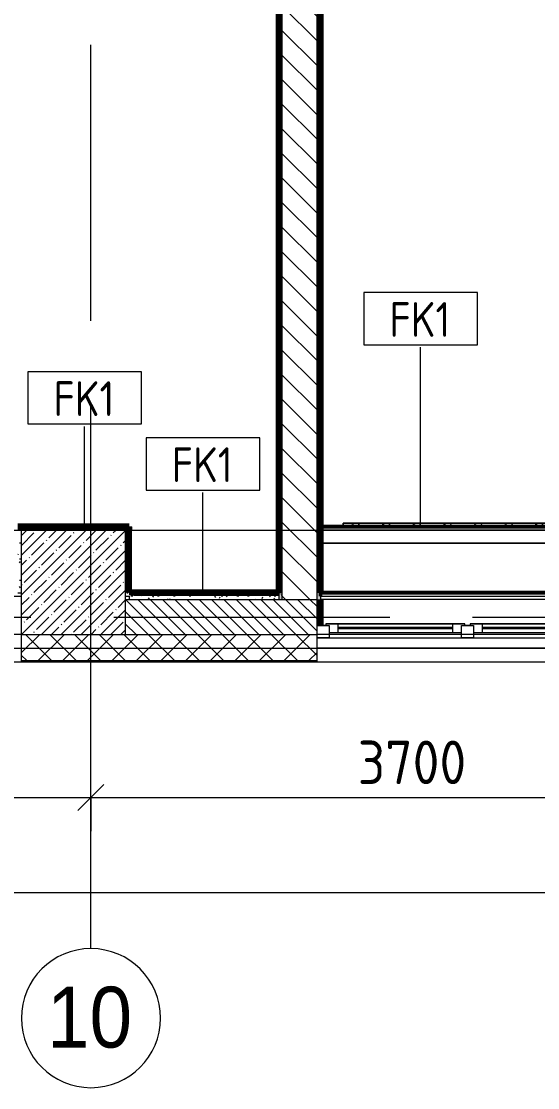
# Model space of a CAD drawing. Header units: millimetres. Extents: x -3245 to 186632, y -8553 to 29000.
# Drawn here: x 29210 to 32179, y -2706 to 3427 of the extents above; entities that cross this region are included whole.
import ezdxf

# ---------------------------------------------------------------- set-up
doc = ezdxf.new("R2010")
doc.units = ezdxf.units.MM
doc.linetypes.add('Осевая', pattern=[3175, 635, -476.25, 1587.5, -476.25])
for name, color, linetype, lineweight in [('A-ANNO-DIMS', 7, 'Continuous', 9), ('A-ANNO-DIMS-100', 7, 'Continuous', 9), ('A-DETL', 7, 'Continuous', 9), ('A-GLAZ', 7, 'Continuous', 9), ('A-GLAZ-1', 7, 'Continuous', 13), ('A-WALL', 7, 'Continuous', 9), ('A-WALL-IDEN', 7, 'Continuous', 9), ('I-WALL', 7, 'Continuous', 9), ('S-COLS', 7, 'Continuous', 9), ('Знаки', 7, 'Continuous', 9), ('Оси', 7, 'Continuous', 9), ('Оси-1', 7, 'Continuous', 20), ('Оси-2', 7, 'Осевая', 9)]:
    doc.layers.add(name, color=color, linetype=linetype, lineweight=lineweight)
for name, color, linetype, lineweight, true_color in [('A-WALL-1', 7, 'Continuous', 9, 0xc0c0c0), ('A-WALL-4', 7, 'Continuous', 9, 0xff80c0), ('I-WALL-10', 7, 'Continuous', 80, 0xff80c0), ('I-WALL-11', 7, 'Continuous', 53, 0xff80c0), ('I-WALL-19', 7, 'Continuous', 80, 0x8080ff), ('I-WALL-20', 7, 'Continuous', 50, 0x8000ff), ('I-WALL-23', 7, 'Continuous', 80, 0xffd2ff), ('I-WALL-24', 7, 'Continuous', 50, 0xfcbc52), ('I-WALL-25', 7, 'Continuous', 80, 0xfcbc52), ('I-WALL-5', 7, 'Continuous', 9, 0xc0c0c0), ('I-WALL-6', 7, 'Continuous', 9, 0xcbc7bf), ('I-WALL-9', 5, 'Continuous', 53, 0x0000ff), ('S-WALL-ANLY', 7, 'Continuous', 13, 0x008040), ('S-WALL-ANLY-1', 7, 'Continuous', 5, 0x008040), ('Знаки-1', 7, 'Continuous', 9, 0xdfdfdf), ('Знаки-2', 9, 'Continuous', 9, 0x808080)]:
    doc.layers.add(name, color=color, linetype=linetype, lineweight=lineweight, true_color=true_color)
doc.styles.add('Arial', font='arial.ttf', dxfattribs={"width": 0.9, "height": 350})
doc.styles.add('GOST Common', font='GOST_Common.ttf', dxfattribs={"width": 0.9, "height": 200})
doc.styles.add('ISOCPEUR', font='isocpeur.ttf', dxfattribs={"width": 0.9, "height": 250})
doc.dimstyles.new('ISO-2_5_0_9К_БОЛЬШОЙ', dxfattribs={"dimscale": 304.8, "dimtxt": 248.995294, "dimasz": 0.492126, "dimexe": 0.393701, "dimexo": 0.984252, "dimgap": 0, "dimtad": 1, "dimdec": 0, "dimrnd": 10, "dimzin": 0, "dimdsep": 46, "dimtxsty": 'ISOCPEUR', "dimblk1": 'OBLIQUE', "dimblk2": 'OBLIQUE', "dimsah": 1, "dimcen": 0.09, "dimdle": 0.393701, "dimazin": 0, "dimtfac": 1, "dimtdec": 4, "dimtix": 1, "dimtmove": 0, "dimatfit": 3, "dimfxl": 1, "dimtvp": 1, "dimtolj": 1, "dimtzin": 0, "dimarcsym": 2})
doc.dimstyles.new('ISO-2_5_0_9К_БОЛЬШОЙ_1', dxfattribs={"dimscale": 304.8, "dimtxt": 248.995294, "dimasz": 0.492126, "dimexe": 0.393701, "dimexo": 0.984252, "dimgap": 0, "dimtad": 1, "dimdec": 0, "dimrnd": 10, "dimzin": 0, "dimdsep": 46, "dimtxsty": 'ISOCPEUR', "dimblk1": 'OBLIQUE', "dimblk2": 'OBLIQUE', "dimsah": 1, "dimcen": 0.09, "dimdle": 0.393701, "dimazin": 0, "dimtfac": 1, "dimtdec": 4, "dimtix": 1, "dimtmove": 2, "dimatfit": 3, "dimfxl": 1, "dimtvp": 1, "dimtolj": 1, "dimtzin": 0, "dimarcsym": 2})
pattern_1 = [(0, (0, 0), (121.92, 30.48), [10.058, -81.382, 10.058, -81.382, -487.68]), (0, (0, 0), (121.92, 30.48), [-182.88, 10.058, -172.822, 10.058, -81.382, -213.36]), (0, (0, 0), (121.92, 30.48), [-457.2, 10.058, -50.902, 10.058, -142.342]), (120, (45.72, 15.24), (-87.356454, 90.345817), [10.058, -81.382, 10.058, -81.382, -487.68]), (120, (45.72, 15.24), (-87.356454, 90.345817), [-182.88, 10.058, -172.822, 10.058, -81.382, -213.36]), (120, (45.72, 15.24), (-87.356454, 90.345817), [-457.2, 10.058, -50.902, 10.058, -142.342]), (240, (60.96, 76.2), (-34.563546, -120.825817), [10.058, -81.382, 10.058, -81.382, -487.68]), (240, (60.96, 76.2), (-34.563546, -120.825817), [-182.88, 10.058, -172.822, 10.058, -81.382, -213.36]), (240, (60.96, 76.2), (-34.563546, -120.825817), [-457.2, 10.058, -50.902, 10.058, -142.342])]

# ---------------------------------------------------------------- blocks, each defined once
blk = doc.blocks.new('BSC_Колонна _Прямоугольная - 600х600-V2-План отделки стен 2 этажа в осях 1-12')
at = {"layer": 'S-COLS'}
h = blk.add_hatch(dxfattribs=at)
h.set_pattern_fill('FP_4', color=256, style=0, pattern_type=2)
h.set_pattern_definition([(45, (-29509.74, -200), (-57.02463, 57.02463), []), (45, (-29452.72, -200), (-57.02463, 57.02463), [100.806, -20.161, 3.353, -16.808])])
h.paths.add_polyline_path([(-138.9, -300), (300, -300), (300, 300), (-300, 300), (-300, -300)])
for p, q in [((300, 300), (-300, 300)), ((-300, 300), (-300, -300)), ((300, -300), (300, 300)), ((-300, -300), (300, -300))]:
    blk.add_line(p, q, dxfattribs=at)
blk = doc.blocks.new('120_Окно_СКБ_2Ст - 120_Окно_СКБ_2Ст 2100х2400 _мал створка справа_-22446225-План отделки стен 2 этажа в осях 1-12')
at = {"layer": 'A-GLAZ'}
for p, q in [((1050, -57), (-1050, -57)), ((-930, -107), (100, -107)), ((100, -117), (-930, -117)), ((270, -107), (930, -107)), ((930, -117), (270, -117)), ((-1030, -127), (-1000, -127)), ((170, -127), (200, -127)), ((1000, -127), (1030, -127))]:
    blk.add_line(p, q, dxfattribs=at)
at = {"layer": 'A-GLAZ-1'}
for p, q in [((-1050, -127), (-1050, -57)), ((-1050, -57), (-980, -57)), ((-980, -57), (-980, -127)), ((150, -127), (150, -57)), ((150, -57), (220, -57)), ((220, -57), (220, -127)), ((980, -127), (980, -57)), ((980, -57), (1050, -57)), ((1050, -57), (1050, -127)), ((150, -87), (-980, -87)), ((-980, -87), (-980, -127)), ((-930, -137), (-930, -87)), ((100, -137), (100, -87)), ((150, -127), (150, -87)), ((980, -87), (220, -87)), ((220, -87), (220, -127)), ((270, -137), (270, -87)), ((930, -137), (930, -87)), ((980, -127), (980, -87)), ((-980, -127), (-1050, -127)), ((-980, -127), (-1000, -127)), ((-1000, -127), (-1000, -137)), ((-1000, -137), (170, -137)), ((170, -137), (-1000, -137)), ((220, -127), (150, -127)), ((170, -127), (150, -127)), ((170, -137), (170, -127)), ((220, -127), (200, -127)), ((200, -127), (200, -137)), ((200, -137), (1000, -137)), ((1000, -137), (200, -137)), ((1050, -127), (980, -127)), ((1000, -127), (980, -127)), ((1000, -137), (1000, -127))]:
    blk.add_line(p, q, dxfattribs=at)
blk = doc.blocks.new('Съемный металлический экран с перфорацией - E1-31419150-План отделки стен 2 этажа в осях 1-12')
at = {"layer": 'Знаки'}
h = blk.add_hatch(dxfattribs=at)
h.set_pattern_fill('FP_94', color=256, style=0, pattern_type=2)
h.set_pattern_definition([(180, (32841.406, 541), (6e-15, -50.8), [13.612, -74.376]), (240, (32816.006, 534.194), (43.99409, -25.4), [13.612, -74.376]), (300, (32809.2, 508.794), (43.99409, 25.4), [13.612, -74.376]), (210, (32827.79, 541), (-9e-05, -101.59984), [13.612, -87.988]), (210, (32853.19, 497.01), (-9e-05, -101.59984), [13.612, -87.988]), (330, (32841.41, 541), (87.9881, 50.79984), [13.612, -87.988]), (330, (32816.01, 497.01), (87.9881, 50.79984), [13.612, -87.988]), (270, (32809.2, 522.41), (87.988, -50.8), [13.612, -87.988]), (270, (32860, 522.41), (87.988, -50.8), [13.612, -87.988])])
h.paths.add_polyline_path([(0, 20), (0, 0), (1800, 0), (1800, 20), (469.9, 20)])
at = {"layer": 'Знаки-1'}
for p, q in [((0, 0), (0, 20)), ((0, 20), (1800, 20)), ((1800, 0), (0, 0)), ((1800, 20), (1800, 0))]:
    blk.add_line(p, q, dxfattribs=at)
at = {"layer": 'Знаки-2'}
for p, q in [((1800, 20), (0, 20)), ((0, 20), (0, 0)), ((0, 0), (1800, 0)), ((1800, 0), (1800, 20))]:
    blk.add_line(p, q, dxfattribs=at)
blk = doc.blocks.new('Зашивка приборов отопления23 - Зашивка приборов отопления-33321838-План отделки стен 2 этажа в осях 1-12')
at = {"layer": 'A-WALL-1'}
for p, q in [((36620, 23400), (34540, 23400)), ((34560, 23079), (36620, 23079)), ((36620, 23079), (34560, 23079)), ((34560, 23004), (36620, 23004))]:
    blk.add_line(p, q, dxfattribs=at)
blk = doc.blocks.new('Ось сетки - D8-29747960-План отделки стен 2 этажа в осях 1-12')
at = {"layer": 'Оси-1'}
for start, end in [(360, 180), (180, 360)]:
    blk.add_arc((0, 0), 4, start, end, dxfattribs=at)
blk = doc.blocks.new('DIMBLOCK9-План отделки стен 2 этажа в осях 1-12')
at = {"layer": 'A-ANNO-DIMS-100'}
for p, q in [((25910, -1230.7), (25910, -916.8)), ((29610, -1230.7), (29610, -916.8)), ((25910, -1036.8), (29610, -1036.8)), ((25910, -1036.8), (25910, -1230.7)), ((29610, -1036.8), (29610, -1230.7))]:
    blk.add_line(p, q, dxfattribs=at)
at = {"layer": 'A-ANNO-DIMS-100', "lineweight": 20}
for p, q in [((25910, -1036.8), (25985, -961.8)), ((29610, -1036.8), (29685, -961.8)), ((25910, -1036.8), (25835, -1111.8)), ((29610, -1036.8), (29535, -1111.8))]:
    blk.add_line(p, q, dxfattribs=at)
at = {"layer": 'A-ANNO-DIMS-100', "color": 0, "insert": (27444, -710.2), "char_height": 250, "width": 758.478, "attachment_point": 1, "line_spacing_factor": 1.149209, "style": 'ISOCPEUR'}
blk.add_mtext('3700', dxfattribs=at)
blk = doc.blocks.new('_Oblique')
at = {"color": 0, "linetype": 'ByBlock', "lineweight": -2}
blk.add_line((-0.5, -0.5), (0.5, 0.5), dxfattribs=at)
blk = doc.blocks.new('DIMBLOCK10-План отделки стен 2 этажа в осях 1-12')
at = {"layer": 'A-ANNO-DIMS-100'}
for p, q in [((29610, -1230.7), (29610, -916.8)), ((33310, -1230.7), (33310, -916.8)), ((29610, -1036.8), (33310, -1036.8)), ((29610, -1036.8), (29610, -1230.7)), ((33310, -1036.8), (33310, -1230.7))]:
    blk.add_line(p, q, dxfattribs=at)
at = {"layer": 'A-ANNO-DIMS-100', "lineweight": 20}
for p, q in [((29610, -1036.8), (29685, -961.8)), ((33310, -1036.8), (33385, -961.8)), ((29610, -1036.8), (29535, -1111.8)), ((33310, -1036.8), (33235, -1111.8))]:
    blk.add_line(p, q, dxfattribs=at)
at = {"layer": 'A-ANNO-DIMS-100', "color": 0, "insert": (31144, -710.2), "char_height": 250, "width": 758.478, "attachment_point": 1, "line_spacing_factor": 1.149209, "style": 'ISOCPEUR'}
blk.add_mtext('3700', dxfattribs=at)
blk = doc.blocks.new('DIMBLOCK13-План отделки стен 2 этажа в осях 1-12')
at = {"layer": 'A-ANNO-DIMS-100'}
for p, q in [((110, -1777), (110, -1463.1)), ((38310, -1777), (38310, -1463.1)), ((-10, -1583.1), (38430, -1583.1)), ((110, -1583.1), (110, -1777)), ((38310, -1583.1), (38310, -1777))]:
    blk.add_line(p, q, dxfattribs=at)
at = {"layer": 'A-ANNO-DIMS-100', "lineweight": 20}
for p, q in [((110, -1583.1), (185, -1508.1)), ((38310, -1583.1), (38385, -1508.1)), ((110, -1583.1), (35, -1658.1)), ((38310, -1583.1), (38235, -1658.1))]:
    blk.add_line(p, q, dxfattribs=at)
at = {"layer": 'A-ANNO-DIMS-100', "color": 0, "insert": (20037.3, -1256.5), "char_height": 250, "width": 948.097, "attachment_point": 1, "line_spacing_factor": 1.149209, "style": 'ISOCPEUR'}
blk.add_mtext('38200', dxfattribs=at)
blk = doc.blocks.new('М_стена_0001 - Типоразмер_без рамки-25382661-План отделки стен 2 этажа в осях 1-12')
at = {"layer": 'A-WALL-IDEN'}
for p, q in [((3.258, 1.523), (-3.273, 1.523)), ((-3.273, 1.523), (-3.273, -1.477)), ((3.258, -1.477), (3.258, 1.523)), ((-3.273, -1.477), (3.258, -1.477))]:
    blk.add_line(p, q, dxfattribs=at)
blk = doc.blocks.new('М_стена_0001 - Типоразмер-25382663-План отделки стен 2 этажа в осях 1-12')
at = {"layer": 'A-WALL-IDEN'}
for p, q in [((3.258, 1.523), (-3.273, 1.523)), ((-3.273, 1.523), (-3.273, -1.477)), ((3.258, -1.477), (3.258, 1.523)), ((-3.273, -1.477), (3.258, -1.477))]:
    blk.add_line(p, q, dxfattribs=at)

msp = doc.modelspace()

# ---------------------------------------------------------------- hatches: boundary and pattern name
at = {"layer": 'A-WALL'}
h = msp.add_hatch(dxfattribs=at)
h.set_pattern_fill('FP_18', color=256, style=0, pattern_type=2)
h.set_pattern_definition([(135, (0, 0), (-35.35534, -35.35534), [])])
h.paths.add_polyline_path([(30910, -100), (30910, 100), (29809.7, 100), (29809.7, -100)])
h = msp.add_hatch(dxfattribs=at)
h.set_pattern_fill('FP_14', color=256, style=0, pattern_type=2)
h.set_pattern_definition([(45, (0, 0), (-70.71068, 70.71068), []), (135, (0, 0), (-70.71068, -70.71068), [])])
h.paths.add_polyline_path([(24810, -250), (26409.7, -250), (26409.7, -100), (24810, -100), (24810, -168.8)])
h.paths.add_polyline_path([(38887.7, -250), (38887.7, -100), (37990, -100), (37990, -250), (38540, -250)])
h.paths.add_polyline_path([(33010, -250), (33870, -250), (33870, -100), (33010, -100)])
h.paths.add_polyline_path([(34770, -250), (35890, -250), (35890, -100), (34770, -100)])
h.paths.add_polyline_path([(29209.7, -250), (30910, -250), (30910, -100), (29209.7, -100), (29209.7, -168.8)])
h.paths.add_polyline_path([(21654.7, -250), (22710, -250), (22710, -100), (21610, -100), (21610, -250)])
h.paths.add_polyline_path([(18299.9, -250), (18810, -250), (18810, -100), (18160, -100), (18160, -250)])
h.paths.add_polyline_path([(8560, -250), (8560, -100), (4630, -100), (4630, -250), (8235.4, -250)])
h.paths.add_polyline_path([(11660, -250), (13010, -250), (13010, -100), (11660, -100), (11660, -168.8)])
h.paths.add_polyline_path([(16957.9, -250), (17260, -250), (17260, -100), (16110, -100), (16110, -250), (16287, -250)])
h.paths.add_polyline_path([(3730, -250), (3730, -100), (-260, -100), (-260, -250), (3538.6, -250)])
at = {"layer": 'I-WALL'}
h = msp.add_hatch(dxfattribs=at)
h.set_pattern_fill('FP_89', color=256, style=0, pattern_type=2)
h.set_pattern_definition(pattern_1)
h.paths.add_polyline_path([(30930, 100), (30930, 7900), (30910, 7900), (30910, 100)])
h = msp.add_hatch(dxfattribs=at)
h.set_pattern_fill('FP_13', color=256, style=0, pattern_type=2)
h.set_pattern_definition([(135, (0, 0), (-70.71068, -70.71068), [])])
h.paths.add_polyline_path([(30710, 100), (30910, 100), (30910, 7700), (30710, 7700), (30710, 140)])
h = msp.add_hatch(dxfattribs=at)
h.set_pattern_fill('FP_89', color=256, style=0, pattern_type=2)
h.set_pattern_definition(pattern_1)
h.paths.add_polyline_path([(30710, 100), (30710, 7100), (30690, 7100), (30690, 100)])
h = msp.add_hatch(dxfattribs=at)
h.set_pattern_fill('FP_89', color=256, style=0, pattern_type=2)
h.set_pattern_definition(pattern_1)
h.paths.add_polyline_path([(29189.7, 140), (29209.7, 140), (29209.7, 520), (29189.7, 520), (29189.7, 141)])
h = msp.add_hatch(dxfattribs=at)
h.set_pattern_fill('FP_89', color=256, style=0, pattern_type=2)
h.set_pattern_definition(pattern_1)
h.paths.add_polyline_path([(29829.7, 500), (29829.7, 520), (29209.7, 520), (29209.7, 500), (29809.7, 500)])
h = msp.add_hatch(dxfattribs=at)
h.set_pattern_fill('FP_89', color=256, style=0, pattern_type=2)
h.set_pattern_definition(pattern_1)
h.paths.add_polyline_path([(29829.7, 120), (29829.7, 500), (29809.7, 500), (29809.7, 120)])
h = msp.add_hatch(dxfattribs=at)
h.set_pattern_fill('FP_89', color=256, style=0, pattern_type=2)
h.set_pattern_definition(pattern_1)
h.paths.add_polyline_path([(30710, 100), (30710, 140), (29829.7, 140), (29829.7, 100)])
h = msp.add_hatch(dxfattribs=at)
h.set_pattern_fill('FP_89', color=256, style=0, pattern_type=2)
h.set_pattern_definition(pattern_1)
h.paths.add_polyline_path([(30910, -48), (30930, -48), (30930, 100), (30910, 100)])

# ---------------------------------------------------------------- linework, layer by layer
at = {"layer": 'A-DETL'}
msp.add_line((21890, 500), (39099.8, 500), dxfattribs=at)
at = {"layer": 'A-WALL'}
for p, q in [((29829.7, 140), (29829.7, 500)), ((29830.7, 140), (29829.7, 140)), ((30690, 141), (30690, 140)), ((29809.7, -100), (30910, -100)), ((29209.7, -250), (30910, -250)), ((29209.7, -253), (30910, -253))]:
    msp.add_line(p, q, dxfattribs=at)
at = {"layer": 'A-WALL-1'}
for p, q in [((30910, 100), (29809.7, 100)), ((30910, -258), (30910, 100)), ((29209.7, -100), (29209.7, -258)), ((38887.7, -258), (21610, -258))]:
    msp.add_line(p, q, dxfattribs=at)
at = {"layer": 'A-WALL-4'}
for p, q in [((30690, 141), (30690, 7080)), ((29830.7, 140), (29854.8, 140))]:
    msp.add_line(p, q, dxfattribs=at)
at = {"layer": 'A-WALL-IDEN'}
for p, q in [((31505.6, 520.5), (31505.6, 1552.5)), ((29573.8, 520.5), (29573.8, 1097.2)), ((30254, 140.5), (30254, 717.2))]:
    msp.add_line(p, q, dxfattribs=at)
at = {"layer": 'I-WALL-10'}
for p, q in [((30689, 7079), (30689, 141)), ((30932, 3274.8), (30931, 3274.8)), ((29830.7, 521), (29188.7, 521)), ((29189.7, 520), (29829.7, 520)), ((29829.7, 520), (29829.7, 500)), ((29830.7, 141), (29830.7, 521)), ((30689, 141), (29830.7, 141)), ((29854.8, 140), (30690, 140))]:
    msp.add_line(p, q, dxfattribs=at)
at = {"layer": 'I-WALL-11'}
for p, q in [((30932, 3274.8), (30932, 3308.5)), ((30931, 2158.5), (30932, 2158.5)), ((30932, 2116.3), (30931, 2116.3)), ((30931, 1989.9), (30932, 1989.9)), ((30932, 1630.3), (30931, 1630.3)), ((30931, 1577.2), (30932, 1577.2)), ((30932, 1485.5), (30931, 1485.5)), ((30931, 1445.5), (30932, 1445.5)), ((30932, 1143.1), (30931, 1143.1)), ((30931, 1100.1), (30932, 1100.1)), ((30932, 899.7), (30931, 899.7)), ((30931, 837.3), (30932, 837.3)), ((30931, 521), (32989, 521)), ((32989, 520), (30931, 520)), ((30932, 482.6), (30931, 482.6)), ((30931, 406.3), (30932, 406.3)), ((32990, 140), (30931, 140)), ((30932, 141), (32989, 141))]:
    msp.add_line(p, q, dxfattribs=at)
at = {"layer": 'I-WALL-11', "flags": 128}
for points in [[(30931, 2109.7), (30931, 2113.9), (30931, 2116.1), (30931, 2116.1), (30931, 2114), (30931, 2109.8), (30931, 2103.6), (30931, 2095.8), (30931, 2086.5), (30931, 2076), (30931, 2064.8), (30931, 2053.2), (30931, 2041.6), (30931, 2030.4), (30931, 2019.9), (30931, 2010.6), (30931, 2002.7), (30931, 1996.5)], [(30931, 1996.5), (30931, 1992.3), (30931, 1990.1), (30931, 1990.1), (30931, 1992.2), (30931, 1996.4), (30931, 2002.6), (30931, 2010.4), (30931, 2019.7), (30931, 2030.2), (30931, 2041.4), (30931, 2053), (30931, 2064.6), (30931, 2075.9), (30931, 2086.3), (30931, 2095.6), (30931, 2103.5), (30931, 2109.7)], [(30932, 1996.5), (30932, 2002.7), (30932, 2010.6), (30932, 2019.9), (30932, 2030.4), (30932, 2041.6), (30932, 2053.2), (30932, 2064.8), (30932, 2076), (30932, 2086.5), (30932, 2095.8), (30932, 2103.6), (30932, 2109.8), (30932, 2114), (30932, 2116.1), (30932, 2116.1), (30932, 2113.9), (30932, 2109.7)], [(30932, 2109.7), (30932, 2103.5), (30932, 2095.6), (30932, 2086.3), (30932, 2075.9), (30932, 2064.6), (30932, 2053), (30932, 2041.4), (30932, 2030.2), (30932, 2019.7), (30932, 2010.4), (30932, 2002.6), (30932, 1996.4), (30932, 1992.2), (30932, 1990.1), (30932, 1990.1), (30932, 1992.3), (30932, 1996.5)], [(30931, 1622.3), (30931, 1625.1), (30931, 1627.3), (30931, 1628.9), (30931, 1629.9), (30931, 1630.3)], [(30931, 1630.3), (30931, 1630.1), (30931, 1629.1), (30931, 1627.6), (30931, 1625.5), (30931, 1622.8), (30931, 1619.7), (30931, 1616.1), (30931, 1612.3), (30931, 1608.3), (30931, 1604.1), (30931, 1599.9), (30931, 1595.9), (30931, 1592), (30931, 1588.4), (30931, 1585.2)], [(30931, 1577.2), (30931, 1577.5), (30931, 1578.4), (30931, 1579.9), (30931, 1582.1), (30931, 1584.7), (30931, 1587.9), (30931, 1591.4), (30931, 1595.2), (30931, 1599.3), (30931, 1603.4), (30931, 1607.6), (30931, 1611.6), (30931, 1615.5), (30931, 1619.1), (30931, 1622.3)], [(30932, 1585.2), (30932, 1588.4), (30932, 1592), (30932, 1595.9), (30932, 1599.9), (30932, 1604.1), (30932, 1608.3), (30932, 1612.3), (30932, 1616.1), (30932, 1619.7), (30932, 1622.8), (30932, 1625.5), (30932, 1627.6), (30932, 1629.1), (30932, 1630.1), (30932, 1630.3)], [(30932, 1630.3), (30932, 1629.9), (30932, 1628.9), (30932, 1627.3), (30932, 1625.1), (30932, 1622.3)], [(30932, 1622.3), (30932, 1619.1), (30932, 1615.5), (30932, 1611.6), (30932, 1607.6), (30932, 1603.4), (30932, 1599.3), (30932, 1595.2), (30932, 1591.4), (30932, 1587.9), (30932, 1584.7), (30932, 1582.1), (30932, 1579.9), (30932, 1578.4), (30932, 1577.5), (30932, 1577.2)], [(30931, 1585.2), (30931, 1582.5), (30931, 1580.3), (30931, 1578.6), (30931, 1577.6), (30931, 1577.2)], [(30932, 1577.2), (30932, 1577.6), (30932, 1578.6), (30932, 1580.3), (30932, 1582.5), (30932, 1585.2)], [(30931, 1465.5), (30931, 1468.6), (30931, 1471.7), (30931, 1474.6), (30931, 1477.3), (30931, 1479.6), (30931, 1481.7), (30931, 1483.3), (30931, 1484.5), (30931, 1485.3), (30931, 1485.5), (30931, 1485.3), (30931, 1484.5), (30931, 1483.3), (30931, 1481.7), (30931, 1479.6), (30931, 1477.3), (30931, 1474.6), (30931, 1471.7), (30931, 1468.6), (30931, 1465.5)], [(30932, 1465.5), (30932, 1468.6), (30932, 1471.7), (30932, 1474.6), (30932, 1477.3), (30932, 1479.6), (30932, 1481.7), (30932, 1483.3), (30932, 1484.5), (30932, 1485.3), (30932, 1485.5), (30932, 1485.3), (30932, 1484.5), (30932, 1483.3), (30932, 1481.7), (30932, 1479.6), (30932, 1477.3), (30932, 1474.6), (30932, 1471.7), (30932, 1468.6), (30932, 1465.5)], [(30931, 1465.5), (30931, 1462.4), (30931, 1459.3), (30931, 1456.4), (30931, 1453.8), (30931, 1451.4), (30931, 1449.3), (30931, 1447.7), (30931, 1446.5), (30931, 1445.8), (30931, 1445.5), (30931, 1445.8), (30931, 1446.5), (30931, 1447.7), (30931, 1449.3), (30931, 1451.4), (30931, 1453.8), (30931, 1456.4), (30931, 1459.3), (30931, 1462.4), (30931, 1465.5)], [(30932, 1465.5), (30932, 1462.4), (30932, 1459.3), (30932, 1456.4), (30932, 1453.8), (30932, 1451.4), (30932, 1449.3), (30932, 1447.7), (30932, 1446.5), (30932, 1445.8), (30932, 1445.5), (30932, 1445.8), (30932, 1446.5), (30932, 1447.7), (30932, 1449.3), (30932, 1451.4), (30932, 1453.8), (30932, 1456.4), (30932, 1459.3), (30932, 1462.4), (30932, 1465.5)], [(30931, 1113.3), (30931, 1116.5), (30931, 1119.8), (30931, 1123.2), (30931, 1126.5), (30931, 1129.7), (30931, 1132.7), (30931, 1135.5), (30931, 1137.9), (30931, 1139.9), (30931, 1141.4), (30931, 1142.5), (30931, 1143), (30931, 1143.1), (30931, 1142.5), (30931, 1141.5), (30931, 1140), (30931, 1138), (30931, 1135.7), (30931, 1133), (30931, 1130)], [(30931, 1130), (30931, 1126.8), (30931, 1123.4), (30931, 1120.1), (30931, 1116.7), (30931, 1113.5), (30931, 1110.5), (30931, 1107.8), (30931, 1105.4), (30931, 1103.4), (30931, 1101.8), (30931, 1100.7), (30931, 1100.2), (30931, 1100.2), (30931, 1100.7), (30931, 1101.7), (30931, 1103.2), (30931, 1105.2), (30931, 1107.6), (30931, 1110.3), (30931, 1113.3)], [(30932, 1130), (30932, 1133), (30932, 1135.7), (30932, 1138), (30932, 1140), (30932, 1141.5), (30932, 1142.5), (30932, 1143.1), (30932, 1143), (30932, 1142.5), (30932, 1141.4), (30932, 1139.9), (30932, 1137.9), (30932, 1135.5), (30932, 1132.7), (30932, 1129.7), (30932, 1126.5), (30932, 1123.2), (30932, 1119.8), (30932, 1116.5), (30932, 1113.3)], [(30932, 1113.3), (30932, 1110.3), (30932, 1107.6), (30932, 1105.2), (30932, 1103.2), (30932, 1101.7), (30932, 1100.7), (30932, 1100.2), (30932, 1100.2), (30932, 1100.7), (30932, 1101.8), (30932, 1103.4), (30932, 1105.4), (30932, 1107.8), (30932, 1110.5), (30932, 1113.5), (30932, 1116.7), (30932, 1120.1), (30932, 1123.4), (30932, 1126.8), (30932, 1130)], [(30931, 893.9), (30931, 896.4), (30931, 898.2), (30931, 899.3), (30931, 899.7)], [(30931, 899.7), (30931, 899.2), (30931, 898.1), (30931, 896.2), (30931, 893.6), (30931, 890.4), (30931, 886.6), (30931, 882.4), (30931, 877.9), (30931, 873.1), (30931, 868.3), (30931, 863.4), (30931, 858.6), (30931, 854.1), (30931, 850), (30931, 846.3), (30931, 843.1)], [(30931, 837.3), (30931, 837.8), (30931, 838.9), (30931, 840.8), (30931, 843.4), (30931, 846.6), (30931, 850.4), (30931, 854.6), (30931, 859.1), (30931, 863.9), (30931, 868.7), (30931, 873.6), (30931, 878.4), (30931, 882.9), (30931, 887), (30931, 890.7), (30931, 893.9)], [(30932, 843.1), (30932, 846.3), (30932, 850), (30932, 854.1), (30932, 858.6), (30932, 863.4), (30932, 868.3), (30932, 873.1), (30932, 877.9), (30932, 882.4), (30932, 886.6), (30932, 890.4), (30932, 893.6), (30932, 896.2), (30932, 898.1), (30932, 899.2), (30932, 899.7)], [(30932, 899.7), (30932, 899.3), (30932, 898.2), (30932, 896.4), (30932, 893.9)], [(30932, 893.9), (30932, 890.7), (30932, 887), (30932, 882.9), (30932, 878.4), (30932, 873.6), (30932, 868.7), (30932, 863.9), (30932, 859.1), (30932, 854.6), (30932, 850.4), (30932, 846.6), (30932, 843.4), (30932, 840.8), (30932, 838.9), (30932, 837.8), (30932, 837.3)], [(30931, 843.1), (30931, 840.6), (30931, 838.8), (30931, 837.7), (30931, 837.3)], [(30932, 837.3), (30932, 837.7), (30932, 838.8), (30932, 840.6), (30932, 843.1)], [(30931, 478.9), (30931, 481), (30931, 482.3), (30931, 482.6), (30931, 481.9), (30931, 480.4), (30931, 477.9), (30931, 474.7), (30931, 470.7), (30931, 466), (30931, 460.8), (30931, 455.3), (30931, 449.4), (30931, 443.4), (30931, 437.5), (30931, 431.7), (30931, 426.2), (30931, 421.2), (30931, 416.8), (30931, 413), (30931, 410)], [(30931, 410), (30931, 407.9), (30931, 406.7), (30931, 406.4), (30931, 407), (30931, 408.5), (30931, 411), (30931, 414.2), (30931, 418.2), (30931, 422.9), (30931, 428.1), (30931, 433.7), (30931, 439.5), (30931, 445.5), (30931, 451.4), (30931, 457.2), (30931, 462.7), (30931, 467.7), (30931, 472.1), (30931, 475.9), (30931, 478.9)], [(30932, 410), (30932, 413), (30932, 416.8), (30932, 421.2), (30932, 426.2), (30932, 431.7), (30932, 437.5), (30932, 443.4), (30932, 449.4), (30932, 455.3), (30932, 460.8), (30932, 466), (30932, 470.7), (30932, 474.7), (30932, 477.9), (30932, 480.4), (30932, 481.9), (30932, 482.6), (30932, 482.3), (30932, 481), (30932, 478.9)], [(30932, 478.9), (30932, 475.9), (30932, 472.1), (30932, 467.7), (30932, 462.7), (30932, 457.2), (30932, 451.4), (30932, 445.5), (30932, 439.5), (30932, 433.7), (30932, 428.1), (30932, 422.9), (30932, 418.2), (30932, 414.2), (30932, 411), (30932, 408.5), (30932, 407), (30932, 406.4), (30932, 406.7), (30932, 407.9), (30932, 410)]]:
    msp.add_lwpolyline(points, dxfattribs=at)
at = {"layer": 'I-WALL-19'}
for p, q in [((30930, 140), (30930, 7920)), ((30931, 7921), (30931, 140)), ((30930, 140), (30931, 140))]:
    msp.add_line(p, q, dxfattribs=at)
at = {"layer": 'I-WALL-20'}
for p in [(30931, 140), (30930, 120)]:
    msp.add_line(p, (30931, 120), dxfattribs=at)
at = {"layer": 'I-WALL-23'}
for p, q in [((30931, 100), (30930, 100)), ((30930, 100), (30930, -48)), ((30931, -48), (30931, 100)), ((30930, -48), (30931, -48))]:
    msp.add_line(p, q, dxfattribs=at)
at = {"layer": 'I-WALL-24'}
for p, q in [((30932, 3108.3), (30931, 3108.3)), ((30931, 3105.1), (30932, 3105.1)), ((30932, 2622.2), (30931, 2622.2)), ((30931, 2583.8), (30932, 2583.8)), ((30932, 2556), (30931, 2556)), ((30931, 2547.4), (30932, 2547.4)), ((30931, 2337.4), (30932, 2337.4)), ((30931, 2335.4), (30932, 2335.4)), ((30931, 2275.7), (30932, 2275.7)), ((30932, 2159.5), (30931, 2159.5)), ((30931, 1844.5), (30932, 1844.5)), ((30931, 1744.5), (30932, 1744.5))]:
    msp.add_line(p, q, dxfattribs=at)
at = {"layer": 'I-WALL-24', "flags": 128}
for points in [[(30931, 1996.5), (30931, 2002.7), (30931, 2010.6), (30931, 2019.9), (30931, 2030.4), (30931, 2041.6), (30931, 2053.2), (30931, 2064.8), (30931, 2076), (30931, 2086.5), (30931, 2095.8), (30931, 2103.6), (30931, 2109.8), (30931, 2114), (30931, 2116.1), (30931, 2116.1), (30931, 2113.9), (30931, 2109.7)], [(30931, 2109.7), (30931, 2103.5), (30931, 2095.6), (30931, 2086.3), (30931, 2075.9), (30931, 2064.6), (30931, 2053), (30931, 2041.4), (30931, 2030.2), (30931, 2019.7), (30931, 2010.4), (30931, 2002.6), (30931, 1996.4), (30931, 1992.2), (30931, 1990.1), (30931, 1990.1), (30931, 1992.3), (30931, 1996.5)], [(30932, 2109.7), (30932, 2113.9), (30932, 2116.1), (30932, 2116.1), (30932, 2114), (30932, 2109.8), (30932, 2103.6), (30932, 2095.8), (30932, 2086.5), (30932, 2076), (30932, 2064.8), (30932, 2053.2), (30932, 2041.6), (30932, 2030.4), (30932, 2019.9), (30932, 2010.6), (30932, 2002.7), (30932, 1996.5)], [(30932, 1996.5), (30932, 1992.3), (30932, 1990.1), (30932, 1990.1), (30932, 1992.2), (30932, 1996.4), (30932, 2002.6), (30932, 2010.4), (30932, 2019.7), (30932, 2030.2), (30932, 2041.4), (30932, 2053), (30932, 2064.6), (30932, 2075.9), (30932, 2086.3), (30932, 2095.6), (30932, 2103.5), (30932, 2109.7)], [(30931, 1585.2), (30931, 1588.4), (30931, 1592), (30931, 1595.9), (30931, 1599.9), (30931, 1604.1), (30931, 1608.3), (30931, 1612.3), (30931, 1616.1), (30931, 1619.7), (30931, 1622.8), (30931, 1625.5), (30931, 1627.6), (30931, 1629.1), (30931, 1630.1), (30931, 1630.3)], [(30931, 1630.3), (30931, 1629.9), (30931, 1628.9), (30931, 1627.3), (30931, 1625.1), (30931, 1622.3)], [(30931, 1622.3), (30931, 1619.1), (30931, 1615.5), (30931, 1611.6), (30931, 1607.6), (30931, 1603.4), (30931, 1599.3), (30931, 1595.2), (30931, 1591.4), (30931, 1587.9), (30931, 1584.7), (30931, 1582.1), (30931, 1579.9), (30931, 1578.4), (30931, 1577.5), (30931, 1577.2)], [(30932, 1622.3), (30932, 1625.1), (30932, 1627.3), (30932, 1628.9), (30932, 1629.9), (30932, 1630.3)], [(30932, 1630.3), (30932, 1630.1), (30932, 1629.1), (30932, 1627.6), (30932, 1625.5), (30932, 1622.8), (30932, 1619.7), (30932, 1616.1), (30932, 1612.3), (30932, 1608.3), (30932, 1604.1), (30932, 1599.9), (30932, 1595.9), (30932, 1592), (30932, 1588.4), (30932, 1585.2)], [(30932, 1577.2), (30932, 1577.5), (30932, 1578.4), (30932, 1579.9), (30932, 1582.1), (30932, 1584.7), (30932, 1587.9), (30932, 1591.4), (30932, 1595.2), (30932, 1599.3), (30932, 1603.4), (30932, 1607.6), (30932, 1611.6), (30932, 1615.5), (30932, 1619.1), (30932, 1622.3)], [(30931, 1577.2), (30931, 1577.6), (30931, 1578.6), (30931, 1580.3), (30931, 1582.5), (30931, 1585.2)], [(30932, 1585.2), (30932, 1582.5), (30932, 1580.3), (30932, 1578.6), (30932, 1577.6), (30932, 1577.2)], [(30931, 1465.5), (30931, 1468.6), (30931, 1471.7), (30931, 1474.6), (30931, 1477.3), (30931, 1479.6), (30931, 1481.7), (30931, 1483.3), (30931, 1484.5), (30931, 1485.3), (30931, 1485.5), (30931, 1485.3), (30931, 1484.5), (30931, 1483.3), (30931, 1481.7), (30931, 1479.6), (30931, 1477.3), (30931, 1474.6), (30931, 1471.7), (30931, 1468.6), (30931, 1465.5)], [(30932, 1465.5), (30932, 1468.6), (30932, 1471.7), (30932, 1474.6), (30932, 1477.3), (30932, 1479.6), (30932, 1481.7), (30932, 1483.3), (30932, 1484.5), (30932, 1485.3), (30932, 1485.5), (30932, 1485.3), (30932, 1484.5), (30932, 1483.3), (30932, 1481.7), (30932, 1479.6), (30932, 1477.3), (30932, 1474.6), (30932, 1471.7), (30932, 1468.6), (30932, 1465.5)], [(30931, 1465.5), (30931, 1462.4), (30931, 1459.3), (30931, 1456.4), (30931, 1453.8), (30931, 1451.4), (30931, 1449.3), (30931, 1447.7), (30931, 1446.5), (30931, 1445.8), (30931, 1445.5), (30931, 1445.8), (30931, 1446.5), (30931, 1447.7), (30931, 1449.3), (30931, 1451.4), (30931, 1453.8), (30931, 1456.4), (30931, 1459.3), (30931, 1462.4), (30931, 1465.5)], [(30932, 1465.5), (30932, 1462.4), (30932, 1459.3), (30932, 1456.4), (30932, 1453.8), (30932, 1451.4), (30932, 1449.3), (30932, 1447.7), (30932, 1446.5), (30932, 1445.8), (30932, 1445.5), (30932, 1445.8), (30932, 1446.5), (30932, 1447.7), (30932, 1449.3), (30932, 1451.4), (30932, 1453.8), (30932, 1456.4), (30932, 1459.3), (30932, 1462.4), (30932, 1465.5)], [(30931, 1130), (30931, 1133), (30931, 1135.7), (30931, 1138), (30931, 1140), (30931, 1141.5), (30931, 1142.5), (30931, 1143.1), (30931, 1143), (30931, 1142.5), (30931, 1141.4), (30931, 1139.9), (30931, 1137.9), (30931, 1135.5), (30931, 1132.7), (30931, 1129.7), (30931, 1126.5), (30931, 1123.2), (30931, 1119.8), (30931, 1116.5), (30931, 1113.3)], [(30931, 1113.3), (30931, 1110.3), (30931, 1107.6), (30931, 1105.2), (30931, 1103.2), (30931, 1101.7), (30931, 1100.7), (30931, 1100.2), (30931, 1100.2), (30931, 1100.7), (30931, 1101.8), (30931, 1103.4), (30931, 1105.4), (30931, 1107.8), (30931, 1110.5), (30931, 1113.5), (30931, 1116.7), (30931, 1120.1), (30931, 1123.4), (30931, 1126.8), (30931, 1130)], [(30932, 1113.3), (30932, 1116.5), (30932, 1119.8), (30932, 1123.2), (30932, 1126.5), (30932, 1129.7), (30932, 1132.7), (30932, 1135.5), (30932, 1137.9), (30932, 1139.9), (30932, 1141.4), (30932, 1142.5), (30932, 1143), (30932, 1143.1), (30932, 1142.5), (30932, 1141.5), (30932, 1140), (30932, 1138), (30932, 1135.7), (30932, 1133), (30932, 1130)], [(30932, 1130), (30932, 1126.8), (30932, 1123.4), (30932, 1120.1), (30932, 1116.7), (30932, 1113.5), (30932, 1110.5), (30932, 1107.8), (30932, 1105.4), (30932, 1103.4), (30932, 1101.8), (30932, 1100.7), (30932, 1100.2), (30932, 1100.2), (30932, 1100.7), (30932, 1101.7), (30932, 1103.2), (30932, 1105.2), (30932, 1107.6), (30932, 1110.3), (30932, 1113.3)], [(30931, 843.1), (30931, 846.3), (30931, 850), (30931, 854.1), (30931, 858.6), (30931, 863.4), (30931, 868.3), (30931, 873.1), (30931, 877.9), (30931, 882.4), (30931, 886.6), (30931, 890.4), (30931, 893.6), (30931, 896.2), (30931, 898.1), (30931, 899.2), (30931, 899.7)], [(30931, 899.7), (30931, 899.3), (30931, 898.2), (30931, 896.4), (30931, 893.9)], [(30931, 893.9), (30931, 890.7), (30931, 887), (30931, 882.9), (30931, 878.4), (30931, 873.6), (30931, 868.7), (30931, 863.9), (30931, 859.1), (30931, 854.6), (30931, 850.4), (30931, 846.6), (30931, 843.4), (30931, 840.8), (30931, 838.9), (30931, 837.8), (30931, 837.3)], [(30932, 893.9), (30932, 896.4), (30932, 898.2), (30932, 899.3), (30932, 899.7)], [(30932, 899.7), (30932, 899.2), (30932, 898.1), (30932, 896.2), (30932, 893.6), (30932, 890.4), (30932, 886.6), (30932, 882.4), (30932, 877.9), (30932, 873.1), (30932, 868.3), (30932, 863.4), (30932, 858.6), (30932, 854.1), (30932, 850), (30932, 846.3), (30932, 843.1)], [(30932, 837.3), (30932, 837.8), (30932, 838.9), (30932, 840.8), (30932, 843.4), (30932, 846.6), (30932, 850.4), (30932, 854.6), (30932, 859.1), (30932, 863.9), (30932, 868.7), (30932, 873.6), (30932, 878.4), (30932, 882.9), (30932, 887), (30932, 890.7), (30932, 893.9)], [(30931, 837.3), (30931, 837.7), (30931, 838.8), (30931, 840.6), (30931, 843.1)], [(30932, 843.1), (30932, 840.6), (30932, 838.8), (30932, 837.7), (30932, 837.3)], [(30931, 410), (30931, 413), (30931, 416.8), (30931, 421.2), (30931, 426.2), (30931, 431.7), (30931, 437.5), (30931, 443.4), (30931, 449.4), (30931, 455.3), (30931, 460.8), (30931, 466), (30931, 470.7), (30931, 474.7), (30931, 477.9), (30931, 480.4), (30931, 481.9), (30931, 482.6), (30931, 482.3), (30931, 481), (30931, 478.9)], [(30931, 478.9), (30931, 475.9), (30931, 472.1), (30931, 467.7), (30931, 462.7), (30931, 457.2), (30931, 451.4), (30931, 445.5), (30931, 439.5), (30931, 433.7), (30931, 428.1), (30931, 422.9), (30931, 418.2), (30931, 414.2), (30931, 411), (30931, 408.5), (30931, 407), (30931, 406.4), (30931, 406.7), (30931, 407.9), (30931, 410)], [(30932, 478.9), (30932, 481), (30932, 482.3), (30932, 482.6), (30932, 481.9), (30932, 480.4), (30932, 477.9), (30932, 474.7), (30932, 470.7), (30932, 466), (30932, 460.8), (30932, 455.3), (30932, 449.4), (30932, 443.4), (30932, 437.5), (30932, 431.7), (30932, 426.2), (30932, 421.2), (30932, 416.8), (30932, 413), (30932, 410)], [(30932, 410), (30932, 407.9), (30932, 406.7), (30932, 406.4), (30932, 407), (30932, 408.5), (30932, 411), (30932, 414.2), (30932, 418.2), (30932, 422.9), (30932, 428.1), (30932, 433.7), (30932, 439.5), (30932, 445.5), (30932, 451.4), (30932, 457.2), (30932, 462.7), (30932, 467.7), (30932, 472.1), (30932, 475.9), (30932, 478.9)]]:
    msp.add_lwpolyline(points, dxfattribs=at)
at = {"layer": 'I-WALL-25'}
for p, q in [((30932, 141), (30932, 3274.8)), ((30932, 2104.3), (30931, 2104.3)), ((30931, 141), (30932, 141))]:
    msp.add_line(p, q, dxfattribs=at)
at = {"layer": 'I-WALL-5'}
for p, q in [((30910, 100), (30910, 7900)), ((30710, 100), (30710, 7700)), ((29189.7, 140), (29209.7, 140)), ((30710, 140), (30690, 140)), ((30690, 140), (30690, 100)), ((30930, 140), (30930, 100)), ((30931, 140), (30931, 140)), ((29809.7, 120), (29829.7, 120)), ((29829.7, 120), (29829.7, 100)), ((30910, 100), (30930, 100)), ((30931, 120), (33010, 120)), ((30910, -48), (30930, -48)), ((29209.7, -100), (26409.7, -100)), ((33010, -100), (30910, -100))]:
    msp.add_line(p, q, dxfattribs=at)
at = {"layer": 'I-WALL-6'}
msp.add_line((26410, 120), (29209.7, 120), dxfattribs=at)
at = {"layer": 'I-WALL-9'}
msp.add_line((30932, 3308.5), (30931, 3308.5), dxfattribs=at)
at = {"layer": 'S-WALL-ANLY'}
for p, q in [((26409.7, -179), (29209.7, -179)), ((33010, -179), (30910, -179)), ((30910, -179), (33010, -179))]:
    msp.add_line(p, q, dxfattribs=at)
at = {"layer": 'S-WALL-ANLY-1'}
msp.add_line((29209.7, -179), (30910, -179), dxfattribs=at)
at = {"layer": 'Оси'}
msp.add_line((29610, -1906.3), (29610, 593.7), dxfattribs=at)
at = {"layer": 'Оси-2'}
for p, q in [((29610, 593.7), (29610, 24898.1)), ((55, 0), (35770, 0))]:
    msp.add_line(p, q, dxfattribs=at)

# ---------------------------------------------------------------- block references
at = {"layer": 'A-GLAZ', "rotation": 180}
msp.add_blockref('120_Окно_СКБ_2Ст - 120_Окно_СКБ_2Ст 2100х2400 _мал створка справа_-22446225-План отделки стен 2 этажа в осях 1-12', (31960, -175), dxfattribs=at)
at = {"layer": 'A-WALL-1', "rotation": 180}
msp.add_blockref('Зашивка приборов отопления23 - Зашивка приборов отопления-33321838-План отделки стен 2 этажа в осях 1-12', (67550, 23504), dxfattribs=at)
at = {"layer": 'A-WALL-IDEN', "xscale": 99.99999999999993, "yscale": 99.99999999999993, "zscale": 99.99999999999993}
for name, p in [('М_стена_0001 - Типоразмер-25382663-План отделки стен 2 этажа в осях 1-12', (31506.4, 1714.1)), ('М_стена_0001 - Типоразмер_без рамки-25382661-План отделки стен 2 этажа в осях 1-12', (29574.5, 1258.8)), ('М_стена_0001 - Типоразмер_без рамки-25382661-План отделки стен 2 этажа в осях 1-12', (30254.8, 878.8))]:
    msp.add_blockref(name, p, dxfattribs=at)
at = {"layer": 'S-COLS'}
msp.add_blockref('BSC_Колонна _Прямоугольная - 600х600-V2-План отделки стен 2 этажа в осях 1-12', (29509.7, 200), dxfattribs=at)
at = {"layer": 'Знаки-1', "rotation": 180}
msp.add_blockref('Съемный металлический экран с перфорацией - E1-31419150-План отделки стен 2 этажа в осях 1-12', (32860, 541), dxfattribs=at)
at = {"layer": 'Оси-1', "xscale": 99.99999999999993, "yscale": 99.99999999999993, "zscale": 99.99999999999993}
msp.add_blockref('Ось сетки - D8-29747960-План отделки стен 2 этажа в осях 1-12', (29610, -2306.3), dxfattribs=at)

# ---------------------------------------------------------------- texts
at = {"layer": 'A-WALL-IDEN', "char_height": 200, "width": 447.342, "attachment_point": 1, "style": 'GOST Common'}
for insert in [(31326.2, 1812.1), (29394.3, 1356.8), (30074.5, 976.8)]:
    msp.add_mtext('FK1', dxfattribs=dict(at, insert=insert))
at = {"layer": 'Оси', "insert": (29357.4, -2125.6), "char_height": 350, "width": 606.076, "attachment_point": 1, "style": 'Arial'}
msp.add_mtext('10', dxfattribs=at)

# ---------------------------------------------------------------- dimensions: what is measured, and where the dimension line sits
at = {"layer": 'A-ANNO-DIMS'}
for base, p1, p2, picture, middle in [((29610, -1036.8), (25910, -930.7), (29610, -930.7), 'DIMBLOCK9-План отделки стен 2 этажа в осях 1-12', (27760, -911.8)), ((33310, -1036.8), (29610, -930.7), (33310, -930.7), 'DIMBLOCK10-План отделки стен 2 этажа в осях 1-12', (31460, -911.8))]:
    dim = msp.add_linear_dim(base=base, p1=p1, p2=p2, dimstyle='ISO-2_5_0_9К_БОЛЬШОЙ', override={"dimpost": '<>', "dimfxl": 3700}, dxfattribs=at)
    dim.commit()
    dim.dimension.update_dxf_attribs({"geometry": picture, "text_midpoint": middle})
dim = msp.add_linear_dim(base=(38310, -1583.1), p1=(110, -1477), p2=(38310, -1477), dimstyle='ISO-2_5_0_9К_БОЛЬШОЙ_1', override={"dimpost": '<>', "dimfxl": 38199.999966}, dxfattribs=at)
dim.commit()
dim.dimension.update_dxf_attribs({"geometry": 'DIMBLOCK13-План отделки стен 2 этажа в осях 1-12', "text_midpoint": (20511.3, -1423.1), "dimtype": 160})

doc.saveas('drawing.dxf')
